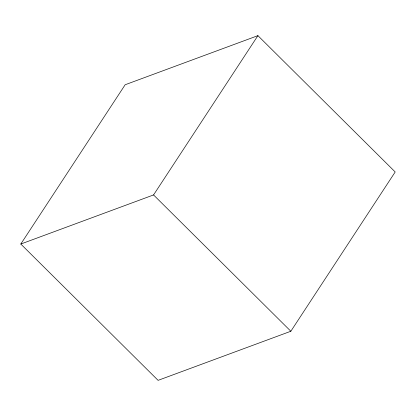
<?xml version="1.0" encoding="UTF-8"?>
<svg xmlns="http://www.w3.org/2000/svg" width="416" height="416" viewBox="0 0 416 416"><rect width="100%" height="100%" fill="white"/><g stroke="black" fill="none" stroke-linecap="round" stroke-linejoin="round"><path stroke-width="0.62" d="M20.8 244.036L125.154 84.75L257.91 35.651L395.2 171.964L290.846 331.25L158.09 380.349L20.8 244.036L153.556 194.938L257.91 35.651M153.556 194.938L290.846 331.25"/></g></svg>
